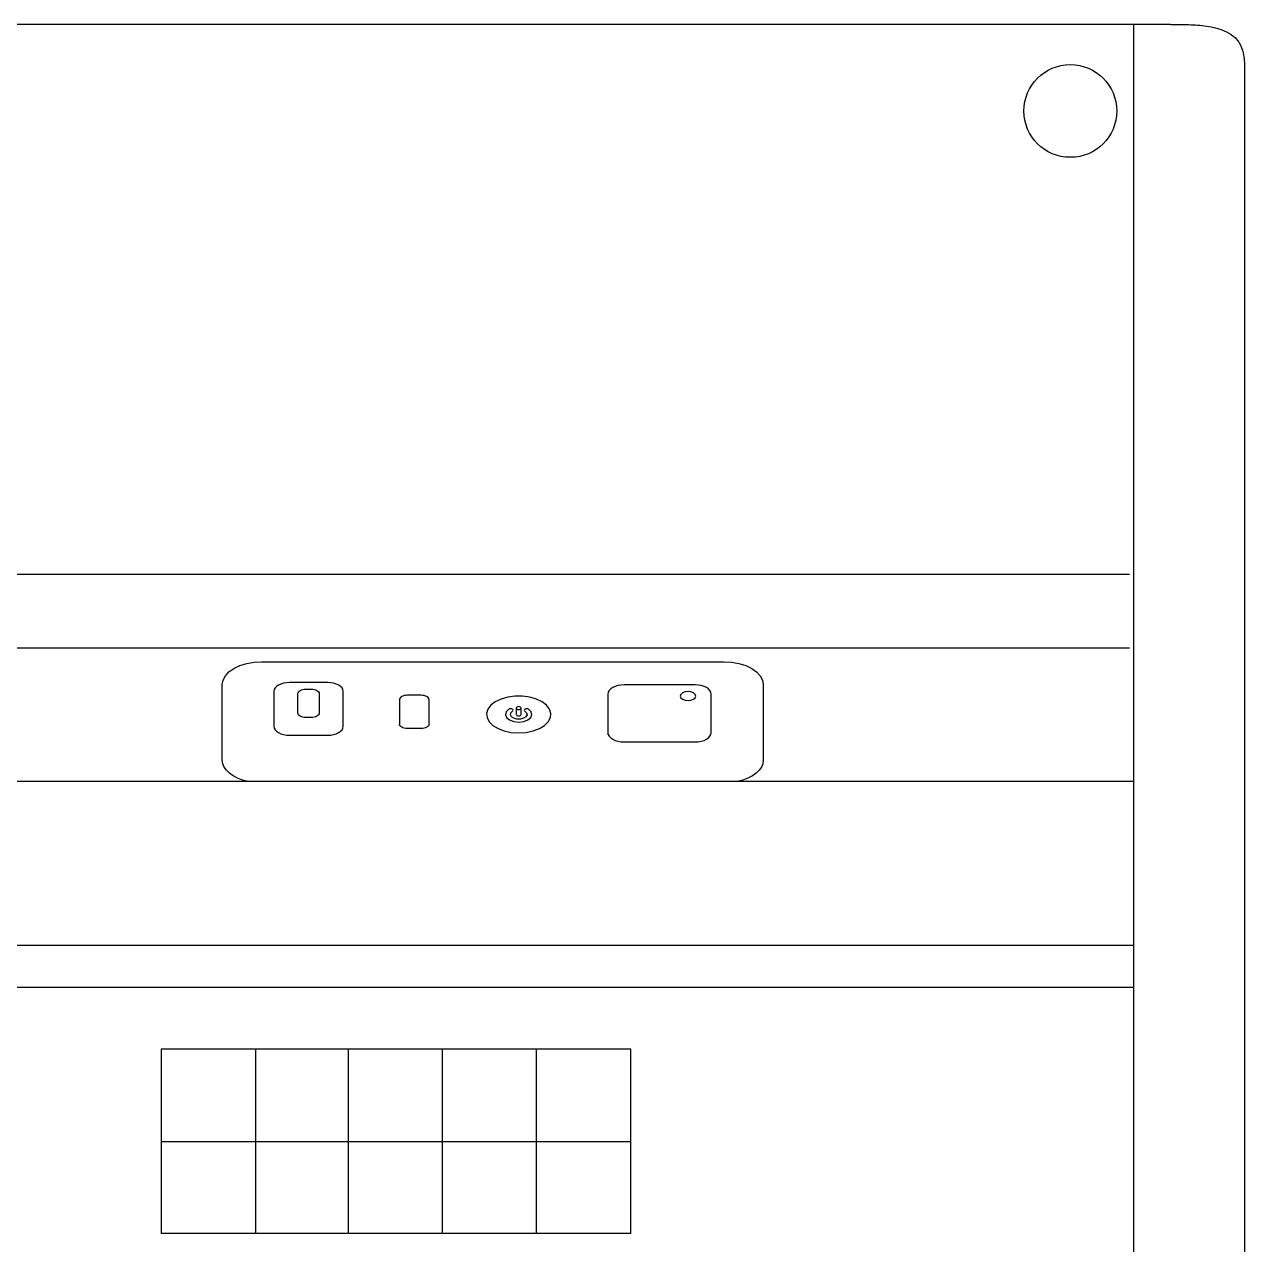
# Model space of a CAD drawing. Extents: x -49 to 275, y -8 to 142.
# Drawn here: x 158.62 to 168.49, y 31.61 to 41.49 of the extents above; entities that cross this region are included whole.
import ezdxf
from ezdxf.enums import TextEntityAlignment as Align

# ---------------------------------------------------------------- set-up
doc = ezdxf.new("R2010")
doc.units = 0
doc.header["$LTSCALE"] = 0.5
doc.header["$MEASUREMENT"] = 0
doc.layers.add('OBJECT', color=7, linetype='CONTINUOUS')
doc.layers.add('RISER', color=7, linetype='CONTINUOUS')
doc.styles.add('ARIAL', font='arial.ttf')

# ---------------------------------------------------------------- blocks, each defined once
blk = doc.blocks.new('*U65')
at = {"layer": 'RISER'}
for p, q in [((16.38, 12.4706), (-16.38, 12.4706)), ((16.08, 12.4706), (16.08, -12.715)), ((16.98, 12.1206), (16.98, -12.1206)), ((16.05, 8.0206), (6.24, 8.0206)), ((16.05, 7.4235), (6.24, 7.4235)), ((9.0285, 7.3145), (12.7655, 7.3145)), ((8.7085, 6.5172), (8.7085, 7.131)), ((9.5615, 7.1467), (9.2515, 7.1467)), ((12.534, 7.1281), (11.959, 7.1281)), ((13.0855, 7.131), (13.0855, 6.5172)), ((9.1265, 7.075), (9.1265, 6.7923)), ((9.3207, 6.9001), (9.3207, 7.0574)), ((9.3832, 7.0932), (9.4298, 7.0932)), ((9.4923, 7.0574), (9.4923, 6.9001)), ((9.6865, 6.7923), (9.6865, 7.075)), ((10.3185, 7.0435), (10.2045, 7.0435)), ((11.829, 7.0535), (11.829, 6.7237)), ((12.664, 6.7401), (12.664, 7.0535)), ((10.1415, 7.0073), (10.1415, 6.8108)), ((10.3815, 6.8108), (10.3815, 7.0073)), ((11.0865, 6.9402), (11.0865, 6.8886)), ((11.1265, 6.8886), (11.1265, 6.9402)), ((9.4298, 6.8642), (9.3832, 6.8642)), ((9.2515, 6.7206), (9.5615, 6.7206)), ((10.3185, 6.7747), (10.2045, 6.7747)), ((11.959, 6.6655), (12.534, 6.6655)), ((16.08, 6.3452), (-16.08, 6.3452)), ((16.08, 5.0189), (-16.08, 5.0189)), ((16.08, 4.6789), (-16.08, 4.6789)), ((12.0137, 4.1812), (8.2137, 4.1812)), ((8.2137, 4.1812), (8.2137, 2.689)), ((8.9763, 4.1812), (8.9763, 2.689)), ((9.7263, 4.1812), (9.7263, 2.689)), ((10.4887, 2.689), (10.4887, 4.1812)), ((11.2512, 2.689), (11.2512, 4.1812)), ((12.0137, 2.689), (12.0137, 4.1812)), ((12.0137, 3.4317), (8.2137, 3.4317)), ((12.0137, 2.689), (8.2137, 2.689))]:
    blk.add_line(p, q, dxfattribs=at)
at = {"layer": 'RISER', "flags": 128}
for points in [[(8.7085, 7.131), (8.7146, 7.1668), (8.7329, 7.2012), (8.7624, 7.2329), (8.8022, 7.2608), (8.8507, 7.2836), (8.906, 7.3005), (8.9661, 7.311), (9.0285, 7.3145)], [(12.7655, 7.3145), (12.8279, 7.311), (12.888, 7.3005), (12.9433, 7.2836), (12.9918, 7.2608), (13.0316, 7.2329), (13.0611, 7.2012), (13.0794, 7.1668), (13.0855, 7.131)], [(9.2515, 7.1467), (9.2271, 7.1453), (9.2037, 7.1413), (9.1821, 7.1346), (9.1631, 7.1257), (9.1476, 7.1149), (9.136, 7.1025), (9.1289, 7.089), (9.1265, 7.075)], [(9.6865, 7.075), (9.6841, 7.089), (9.677, 7.1025), (9.6654, 7.1149), (9.6499, 7.1257), (9.6309, 7.1346), (9.6093, 7.1413), (9.5859, 7.1453), (9.5615, 7.1467)], [(11.959, 7.1281), (11.9336, 7.1266), (11.9093, 7.1224), (11.8868, 7.1155), (11.8671, 7.1062), (11.8509, 7.0949), (11.8389, 7.082), (11.8315, 7.0681), (11.829, 7.0535)], [(12.664, 7.0535), (12.6615, 7.0681), (12.6541, 7.082), (12.6421, 7.0949), (12.6259, 7.1062), (12.6062, 7.1155), (12.5837, 7.1224), (12.5594, 7.1266), (12.534, 7.1281)], [(9.3207, 7.0574), (9.3219, 7.0644), (9.3254, 7.0711), (9.3312, 7.0773), (9.339, 7.0827), (9.3485, 7.0872), (9.3593, 7.0905), (9.371, 7.0925), (9.3832, 7.0932)], [(9.4298, 7.0932), (9.442, 7.0925), (9.4537, 7.0905), (9.4645, 7.0872), (9.474, 7.0827), (9.4818, 7.0773), (9.4876, 7.0711), (9.4911, 7.0644), (9.4923, 7.0574)], [(10.2045, 7.0435), (10.1922, 7.0428), (10.1804, 7.0407), (10.1695, 7.0374), (10.16, 7.0329), (10.1521, 7.0274), (10.1463, 7.0212), (10.1427, 7.0144), (10.1415, 7.0073)], [(10.3815, 7.0073), (10.3803, 7.0144), (10.3767, 7.0212), (10.3709, 7.0274), (10.363, 7.0329), (10.3535, 7.0374), (10.3426, 7.0407), (10.3308, 7.0428), (10.3185, 7.0435)], [(11.1065, 6.7395), (11.1665, 6.7435), (11.2232, 6.7553), (11.2736, 6.7744), (11.3151, 6.7996), (11.3452, 6.8295), (11.3626, 6.8627), (11.3661, 6.8973), (11.3556, 6.9314), (11.3317, 6.9632), (11.2956, 6.9909), (11.2494, 7.0132), (11.1954, 7.0287), (11.1367, 7.0367), (11.0763, 7.0367), (11.0176, 7.0287), (10.9636, 7.0132), (10.9174, 6.9909), (10.8813, 6.9632), (10.8574, 6.9314), (10.8469, 6.8973), (10.8504, 6.8627), (10.8678, 6.8295), (10.8979, 6.7996), (10.9394, 6.7744), (10.9898, 6.7553), (11.0465, 6.7435), (11.1065, 6.7395)], [(12.4765, 7.0011), (12.5004, 7.0038), (12.5207, 7.0116), (12.5342, 7.0232), (12.539, 7.0369), (12.5342, 7.0506), (12.5207, 7.0623), (12.5004, 7.07), (12.4765, 7.0728), (12.4526, 7.07), (12.4323, 7.0623), (12.4188, 7.0506), (12.414, 7.0369), (12.4188, 7.0232), (12.4323, 7.0116), (12.4526, 7.0038), (12.4765, 7.0011)], [(11.0267, 6.93), (11.0054, 6.9098), (10.9989, 6.8865), (11.0081, 6.8636), (11.0317, 6.8442), (11.0662, 6.8314), (11.1065, 6.8269), (11.1468, 6.8314), (11.1813, 6.8442), (11.2049, 6.8636), (11.2141, 6.8865), (11.2076, 6.9098), (11.1863, 6.93)], [(11.0563, 6.9146), (11.0603, 6.9185), (11.0615, 6.9229), (11.0596, 6.9272), (11.0549, 6.9308), (11.0482, 6.9331), (11.0405, 6.9338), (11.0329, 6.9327), (11.0267, 6.93)], [(11.1567, 6.9146), (11.1708, 6.9007), (11.1738, 6.8846), (11.1651, 6.8692), (11.1463, 6.8572), (11.1206, 6.8507), (11.0924, 6.8507), (11.0667, 6.8572), (11.0479, 6.8692), (11.0392, 6.8846), (11.0422, 6.9007), (11.0563, 6.9146)], [(11.1265, 6.9402), (11.125, 6.9446), (11.1206, 6.9483), (11.1142, 6.9508), (11.1065, 6.9517), (11.0988, 6.9508), (11.0924, 6.9483), (11.088, 6.9446), (11.0865, 6.9402)], [(11.0865, 6.9398), (11.088, 6.9354), (11.0924, 6.9317), (11.0988, 6.9292), (11.1065, 6.9283), (11.1142, 6.9292), (11.1206, 6.9317), (11.125, 6.9354), (11.1265, 6.9398)], [(11.1863, 6.93), (11.1801, 6.9327), (11.1725, 6.9338), (11.1648, 6.9331), (11.1581, 6.9308), (11.1534, 6.9272), (11.1515, 6.9229), (11.1527, 6.9185), (11.1567, 6.9146)], [(9.3832, 6.8642), (9.371, 6.8649), (9.3593, 6.867), (9.3485, 6.8703), (9.339, 6.8747), (9.3312, 6.8802), (9.3254, 6.8864), (9.3219, 6.8931), (9.3207, 6.9001)], [(9.4923, 6.9001), (9.4911, 6.8931), (9.4876, 6.8864), (9.4818, 6.8802), (9.474, 6.8747), (9.4645, 6.8703), (9.4537, 6.867), (9.442, 6.8649), (9.4298, 6.8642)], [(11.0865, 6.8886), (11.088, 6.8842), (11.0924, 6.8805), (11.0988, 6.878), (11.1065, 6.8771), (11.1142, 6.878), (11.1206, 6.8805), (11.125, 6.8842), (11.1265, 6.8886)], [(9.1265, 6.7923), (9.1289, 6.7783), (9.136, 6.7649), (9.1476, 6.7525), (9.1631, 6.7416), (9.1821, 6.7327), (9.2037, 6.7261), (9.2271, 6.722), (9.2515, 6.7206)], [(9.5615, 6.7206), (9.5859, 6.722), (9.6093, 6.7261), (9.6309, 6.7327), (9.6499, 6.7416), (9.6654, 6.7525), (9.677, 6.7649), (9.6841, 6.7783), (9.6865, 6.7923)], [(10.2045, 6.7747), (10.1922, 6.7754), (10.1804, 6.7775), (10.1695, 6.7808), (10.16, 6.7853), (10.1521, 6.7908), (10.1463, 6.797), (10.1427, 6.8038), (10.1415, 6.8108)], [(10.3815, 6.8108), (10.3803, 6.8038), (10.3767, 6.797), (10.3709, 6.7908), (10.363, 6.7853), (10.3535, 6.7808), (10.3426, 6.7775), (10.3308, 6.7754), (10.3185, 6.7747)], [(11.829, 6.7401), (11.8315, 6.7255), (11.8389, 6.7116), (11.8509, 6.6987), (11.8671, 6.6874), (11.8868, 6.6781), (11.9093, 6.6712), (11.9336, 6.667), (11.959, 6.6655)], [(12.534, 6.6655), (12.5594, 6.667), (12.5837, 6.6712), (12.6062, 6.6781), (12.6259, 6.6874), (12.6421, 6.6987), (12.6541, 6.7116), (12.6615, 6.7255), (12.664, 6.7401)], [(8.9171, 6.3452), (8.873, 6.3568), (8.8325, 6.3722), (8.7965, 6.3908), (8.7658, 6.4124), (8.7412, 6.4365), (8.7232, 6.4623), (8.7122, 6.4895), (8.7085, 6.5172)], [(13.0855, 6.5172), (13.0818, 6.4895), (13.0708, 6.4623), (13.0528, 6.4365), (13.0282, 6.4124), (12.9975, 6.3908), (12.9615, 6.3722), (12.921, 6.3568), (12.8769, 6.3452)]]:
    blk.add_lwpolyline(points, dxfattribs=at)
at = {"layer": 'RISER'}
blk.add_circle((15.57, 11.7706), 0.375, dxfattribs=at)
for points, knots in [([(16.38, 12.4706), (16.429, 12.4708), (16.5271, 12.4712), (16.6734, 12.4609), (16.7971, 12.4314), (16.8885, 12.3836), (16.9438, 12.3201), (16.9692, 12.2488), (16.9786, 12.1801), (16.98, 12.1399), (16.98, 12.1206), (16.98, 12.1206)], [0, 0, 0, 0, 0.181912, 0.363659, 0.542983, 0.650148, 0.741059, 0.849563, 0.927548, 0.999997, 1, 1, 1, 1]), ([(16.9151, 12.3516), (16.9149, 12.3518), (16.9136, 12.3534), (16.9119, 12.3552), (16.9102, 12.3569), (16.9101, 12.3571), (16.91, 12.3572)], [0, 0, 0, 0, 0.070668, 0.454098, 0.766027, 1, 1, 1, 1]), ([(16.925, 12.3394), (16.9223, 12.3428), (16.9182, 12.3481), (16.9134, 12.3535), (16.9111, 12.356), (16.91, 12.3572), (16.9101, 12.3571), (16.9101, 12.3571)], [0, 0, 0, 0, 0.418398, 0.639419, 0.812418, 0.941689, 1, 1, 1, 1]), ([(16.93, 12.3324), (16.93, 12.3324), (16.9299, 12.3325), (16.9294, 12.3333), (16.9283, 12.3349), (16.9267, 12.3371), (16.9255, 12.3387), (16.925, 12.3394)], [0, 0, 0, 0, 0.098731, 0.229098, 0.438926, 0.789422, 1, 1, 1, 1])]:
    blk.add_open_spline(points, degree=3, knots=knots, dxfattribs=at)
at = {"layer": 'RISER', "color": 1, "style": 'ARIAL'}
blk.add_attdef('STATIONID', text='', height=0.6875, dxfattribs=at).set_placement((0, 14.0983), align=Align.CENTER)
blk.add_attdef('DRAWINGREF', text='', height=0.6875, dxfattribs=at).set_placement((-0.0096, -13.2145), align=Align.TOP_CENTER)

msp = doc.modelspace()

# ---------------------------------------------------------------- block references
at = {"layer": 'OBJECT'}
msp.add_blockref('*U65', (151.509, 29.0149), dxfattribs=at)

doc.saveas('drawing.dxf')
